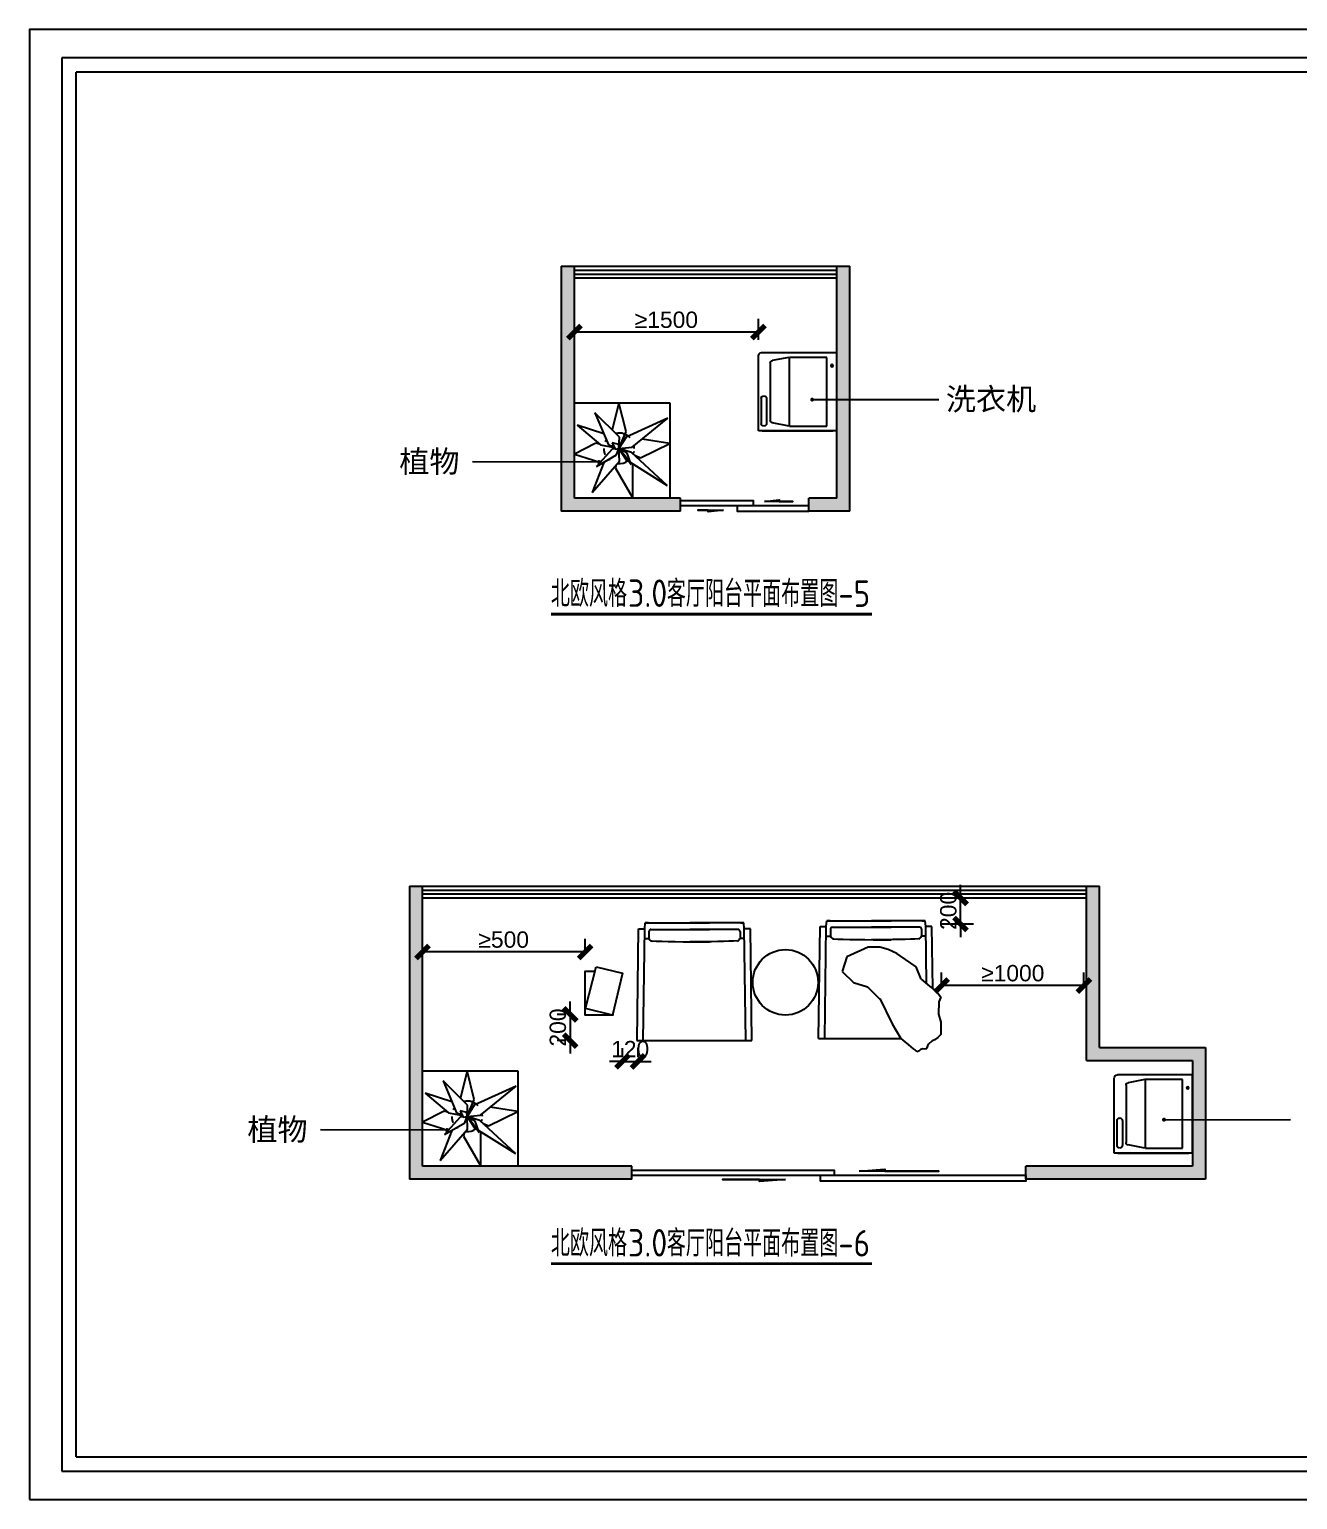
# Model space of a CAD drawing. Extents: x 96704 to 336282, y 34580 to 122302.
# Drawn here: x 171938 to 181644, y 56699 to 67947 of the extents above; entities that cross this region are included whole.
import ezdxf

# ---------------------------------------------------------------- set-up
doc = ezdxf.new("R2010")
doc.units = 0
doc.header["$LTSCALE"] = 1000
doc.header["$MEASUREMENT"] = 0
for name, color, linetype in [('A-WINDOW-门窗', 153, 'Continuous'), ('DIM_SYMB', 3, 'Continuous'), ('FF-PLANTS', 86, 'Continuous'), ('PM-家具', 146, 'Continuous'), ('PUB_DIM', 3, 'Continuous'), ('PUB_TEXT', 7, 'Continuous'), ('WINDOW', 4, 'Continuous'), ('活动家具', 7, 'Continuous')]:
    doc.layers.add(name, color=color, linetype=linetype)
doc.styles.add('_TCH_DIM', font='SIMPLEX', dxfattribs={"bigfont": 'GBCBIG'})
doc.styles.add('ar', font='arial.ttf')
doc.styles.get("Standard").update_dxf_attribs({"font": 'gbenor.shx', "bigfont": 'gbcbig.shx'})
doc.dimstyles.new('1-50', dxfattribs={"dimscale": 50, "dimtxt": 2.5, "dimasz": 2, "dimexe": 2, "dimexo": 2.5, "dimgap": 0.6, "dimtad": 1, "dimdec": 0, "dimrnd": 0.005, "dimzin": 0, "dimdsep": 46, "dimtxsty": 'ar', "dimblk": 'ARCHTICK', "dimcen": 0.125, "dimclrd": 44, "dimclre": 44, "dimclrt": 50, "dimadec": 0, "dimazin": 0, "dimtfac": 1, "dimtdec": 0, "dimtix": 1, "dimtmove": 1, "dimatfit": 3, "dimldrblk": 'DOT', "dimfxl": 1, "dimtvp": 1, "dimtolj": 1, "dimtzin": 0, "dimarcsym": 0})
doc.dimstyles.new('ISO-25', dxfattribs={"dimtxt": 2.5, "dimasz": 2.5, "dimexe": 1.25, "dimexo": 0.625, "dimtad": 1, "dimtxsty": 'Standard', "dimcen": 2.5, "dimadec": 0, "dimazin": 0, "dimtfac": 1, "dimtmove": 0, "dimatfit": 3, "dimfxl": 1, "dimarcsym": 0})
pattern_1 = [(225, (0, 0), (17.6776695, -17.6776695), []), (230, (0, 0), (-71.726018, 6.275213), [7.5, -82.5]), (175, (0, 0), (13.875133, -75.219213), [6, -66]), (280.4514, (-5.98, 0.52), (-57.850938, -68.943954), [6.37402, -70.11421]), (226.1842, (-2e-15, -20), (-106.724105, 16.5519), [11.25, -123.75]), (276.6356, (-8.89, -18.62), (-93.46627, -97.411787), [9.56103, -105.1713]), (171.1842, (-2e-15, -20), (-93.466195, -97.41186), [9, -99]), (201, (-10, -15), (-59.690705, 40.261889), [7.5, -82.5]), (146, (-10, -15), (-24.331533, -72.515005), [6, -66]), (251.4514, (-14.974, -11.645), (-84.022263, -32.25305), [6.37402, -70.11421]), (217.5, (0, 0), (-1.2159855, -33.2893854), [0, -65.2, 0, -67, 0, -66.25]), (187.5, (0, 0), (-26.306954, -39.441171), [0, -38.2, 0, -63.7, 0, -25.25]), (147.5, (22.3, -3e-15), (-53.3822436, 2.255487), [0, -25, 0, -78, 0, -103.5]), (137.5, (32.3, -4e-15), (-58.318617, -10.010498), [0, -32.5, 0, -51.8, 0, -73.5])]

# ---------------------------------------------------------------- blocks, each defined once
blk = doc.blocks.new('阳台图框')
at = {"color": 251}
for p, q in [((25027, 17757), (372, 17757)), ((372, 17757), (372, 493)), ((372, 493), (25027, 493))]:
    blk.add_line(p, q, dxfattribs=at)
for p, q in [((24853, 17583), (546, 17583)), ((546, 667), (546, 17583)), ((546, 667), (24853, 667))]:
    blk.add_line(p, q)
blk.add_lwpolyline([(-25, 145), (25375, 145), (25375, 18105), (-25, 18105)], close=True)
blk = doc.blocks.new('5465473657687')
at = {"linetype": 'Continuous'}
for p, q in [((-145873, -64016), (-145873, -63286)), ((-145873, -63286), (-145143, -63286)), ((-145143, -63286), (-145143, -64016)), ((-145143, -64016), (-145873, -64016))]:
    blk.add_line(p, q, dxfattribs=at)
at = {"layer": 'FF-PLANTS'}
for p, q in [((-145532, -63286), (-145583, -63494)), ((-145477, -63505), (-145532, -63286)), ((-145716, -63363), (-145612, -63607)), ((-145528, -63549), (-145716, -63363)), ((-145157, -63403), (-145477, -63550)), ((-145430, -63625), (-145157, -63403)), ((-145852, -63457), (-145673, -63609)), ((-145648, -63523), (-145852, -63457)), ((-145532, -63635), (-145477, -63505)), ((-145532, -63635), (-145528, -63549)), ((-145477, -63550), (-145532, -63635)), ((-145708, -63596), (-145873, -63679)), ((-145682, -63602), (-145708, -63596)), ((-145585, -63642), (-145705, -63775)), ((-145673, -63609), (-145568, -63628)), ((-145612, -63607), (-145571, -63621)), ((-145585, -63592), (-145562, -63640)), ((-145533, -63605), (-145585, -63592)), ((-145563, -63639), (-145585, -63642)), ((-145562, -63640), (-145532, -63635)), ((-145550, -63685), (-145532, -63635)), ((-145532, -63635), (-145533, -63605)), ((-145532, -63635), (-145430, -63625)), ((-145528, -63733), (-145532, -63635)), ((-145435, -63666), (-145532, -63635)), ((-145532, -63635), (-145476, -63722)), ((-145469, -63672), (-145532, -63635)), ((-145532, -63635), (-145492, -63682)), ((-145367, -63707), (-145143, -63597)), ((-145143, -63597), (-145355, -63564)), ((-145873, -63679), (-145678, -63740)), ((-145738, -63972), (-145528, -63733)), ((-145649, -63742), (-145738, -63972)), ((-145705, -63775), (-145550, -63685)), ((-145555, -63764), (-145559, -63786)), ((-145492, -63682), (-145440, -63759)), ((-145476, -63722), (-145457, -63734)), ((-145440, -63759), (-145469, -63672)), ((-145446, -63740), (-145162, -63919)), ((-145162, -63919), (-145435, -63666)), ((-145426, -64016), (-145427, -63752)), ((-145411, -63688), (-145367, -63707)), ((-145559, -63786), (-145426, -64016))]:
    blk.add_line(p, q, dxfattribs=at)
for start, end in [(42.6311, 102.2758), (180, 205.6973), (145.6051, 155.1511), (338.7019, 349.807), (0, 10.9786), (227.0428, 231.9307), (264.3374, 307.1805)]:
    blk.add_arc((-145532, -63635), 117, start, end, dxfattribs=at)
blk = doc.blocks.new('_ArchTick')
at = {"color": 0, "linetype": 'ByBlock', "const_width": 0.4}
blk.add_lwpolyline([(-0.5, -0.5), (0.5, 0.5)], dxfattribs=at)
blk = doc.blocks.new('*D40')
at = {"layer": 'A-WINDOW-门窗', "color": 3, "lineweight": -2, "transparency": 16777216}
for p, q in [((176109, 65609), (176109, 65732)), ((177517, 65571), (177517, 65732)), ((177517, 65632), (176109, 65632))]:
    blk.add_line(p, q, dxfattribs=at)
at = {"layer": 'Defpoints', "color": 0, "transparency": 16777216}
for p in [(176109, 65632), (176109, 65484), (177517, 65446)]:
    blk.add_point(p, dxfattribs=at)
at = {"layer": 'A-WINDOW-门窗', "color": 3, "lineweight": -2, "transparency": 16777216, "xscale": 100, "yscale": 100, "zscale": 100, "rotation": 180}
blk.add_blockref('_ArchTick', (176109, 65632), dxfattribs=at)
at = {"layer": 'A-WINDOW-门窗', "color": 3, "lineweight": -2, "transparency": 16777216, "xscale": 100, "yscale": 100, "zscale": 100}
blk.add_blockref('_ArchTick', (177517, 65632), dxfattribs=at)
at = {"layer": 'A-WINDOW-门窗', "color": 255, "transparency": 16777216, "insert": (176813, 65725), "char_height": 125, "attachment_point": 5, "style": 'ar'}
blk.add_mtext('\\A1;≥1500', dxfattribs=at)
blk = doc.blocks.new('_Dot')
at = {"color": 0, "linetype": 'ByBlock', "lineweight": -2}
blk.add_line((-0.5, 0), (-1, 0), dxfattribs=at)
at = {"color": 0, "linetype": 'ByBlock', "const_width": 0.5}
blk.add_lwpolyline([(-0.25, 0, 1), (0.25, 0, 1)], format="xyb", close=True, dxfattribs=at)
blk = doc.blocks.new('6567678855')
at = {"linetype": 'Continuous', "ltscale": 15}
for p, q in [((-153530, -66544), (-153519, -65688)), ((-153519, -65688), (-153472, -65688)), ((-153483, -66544), (-153472, -65688)), ((-153472, -65688), (-153468, -65644)), ((-153443, -65644), (-153468, -65644)), ((-153468, -65644), (-152976, -65644)), ((-152714, -65644), (-153126, -65644)), ((-152739, -65644), (-152714, -65644)), ((-152710, -65688), (-152714, -65644)), ((-152663, -65688), (-152710, -65688)), ((-152705, -66125), (-152710, -65688)), ((-152657, -66163), (-152663, -65688)), ((-153474, -65762), (-153440, -65762)), ((-153440, -65709), (-153440, -65762)), ((-153425, -65694), (-152976, -65694)), ((-152757, -65694), (-153126, -65694)), ((-152742, -65709), (-152742, -65762)), ((-152708, -65762), (-152742, -65762)), ((-153151, -65846), (-153314, -65919)), ((-153061, -65846), (-153151, -65846)), ((-152997, -65863), (-153061, -65846)), ((-152932, -65895), (-152997, -65863)), ((-152907, -65912), (-152932, -65895)), ((-152784, -65996), (-152907, -65912)), ((-153314, -65919), (-153349, -66031)), ((-152745, -66091), (-152784, -65996)), ((-153349, -66031), (-153263, -66116)), ((-153263, -66116), (-153155, -66149)), ((-152745, -66091), (-152681, -66145)), ((-153155, -66149), (-153062, -66244)), ((-153061, -66240), (-152967, -66433)), ((-152681, -66145), (-152638, -66177)), ((-152638, -66177), (-152624, -66191)), ((-152624, -66191), (-152596, -66228)), ((-152596, -66228), (-152610, -66263)), ((-152610, -66263), (-152614, -66358)), ((-152614, -66358), (-152596, -66419)), ((-152967, -66433), (-152900, -66544)), ((-152596, -66419), (-152596, -66479)), ((-153531, -66544), (-152900, -66544)), ((-152900, -66544), (-152870, -66571)), ((-152870, -66571), (-152843, -66592)), ((-152690, -66589), (-152658, -66560)), ((-152658, -66560), (-152637, -66551)), ((-152618, -66536), (-152637, -66551)), ((-152596, -66513), (-152618, -66536)), ((-152596, -66479), (-152596, -66513)), ((-152843, -66592), (-152825, -66609)), ((-152825, -66609), (-152807, -66623)), ((-152807, -66623), (-152792, -66633)), ((-152792, -66633), (-152786, -66639)), ((-152786, -66639), (-152778, -66644)), ((-152778, -66644), (-152757, -66636)), ((-152757, -66636), (-152747, -66626)), ((-152747, -66626), (-152732, -66620)), ((-152732, -66620), (-152718, -66623)), ((-152718, -66623), (-152702, -66622)), ((-152702, -66622), (-152690, -66589))]:
    blk.add_line(p, q, dxfattribs=at)
for centre, radius, start, end in [((-153425, -65709), 15, 90, 180), ((-153413, -65755), 27.5, 195.4224, 260.8747), ((-152769, -65755), 27.5, 279.1253, 344.5776), ((-152757, -65709), 15, 0, 90)]:
    blk.add_arc(centre, radius, start, end, dxfattribs=at)
blk.add_ellipse((-152977, -65777), major_axis=(-487, 0), ratio=0.025641, start_param=0.439784, end_param=1.572194, dxfattribs=at)
at = {"linetype": 'Continuous', "ltscale": 15, "extrusion": (0, 0, -1)}
blk.add_ellipse((-153126, -65777), major_axis=(399, 0), ratio=0.031305, start_param=0.439579, end_param=1.571989, dxfattribs=at)
blk = doc.blocks.new('8768769898')
at = {"linetype": 'Continuous'}
blk.add_lwpolyline([(-148549, -66331), (-148348, -66379), (-148424, -66701), (-148630, -66649)], close=True, dxfattribs=at)
blk.add_lwpolyline([(-148422, -66690), (-148422, -66701), (-148634, -66701), (-148634, -66365), (-148558, -66365)], dxfattribs=at)
blk = doc.blocks.new('6756847687658')
at = {"linetype": 'Continuous', "ltscale": 15}
for p, q in [((-153307, -65931), (-153303, -65887)), ((-153278, -65887), (-153303, -65887)), ((-153303, -65887), (-152811, -65887)), ((-152549, -65887), (-152961, -65887)), ((-152574, -65887), (-152549, -65887)), ((-152545, -65931), (-152549, -65887)), ((-153365, -66787), (-153354, -65931)), ((-153354, -65931), (-153307, -65931)), ((-153318, -66787), (-153307, -65931)), ((-153309, -66005), (-153275, -66005)), ((-153275, -65952), (-153275, -66005)), ((-153260, -65937), (-152811, -65937)), ((-152592, -65937), (-152961, -65937)), ((-152577, -65952), (-152577, -66005)), ((-152543, -66005), (-152577, -66005)), ((-152498, -65931), (-152545, -65931)), ((-152534, -66787), (-152545, -65931)), ((-152487, -66787), (-152498, -65931)), ((-153366, -66787), (-152487, -66787))]:
    blk.add_line(p, q, dxfattribs=at)
for centre, radius, start, end in [((-153260, -65952), 15, 90, 180), ((-153248, -65998), 27.5, 195.4224, 260.8747), ((-152604, -65998), 27.5, 279.1253, 344.5776), ((-152592, -65952), 15, 0, 90)]:
    blk.add_arc(centre, radius, start, end, dxfattribs=at)
blk.add_ellipse((-152812, -66019), major_axis=(-487, 0), ratio=0.025641, start_param=0.439784, end_param=1.572194, dxfattribs=at)
at = {"linetype": 'Continuous', "ltscale": 15, "extrusion": (0, 0, -1)}
blk.add_ellipse((-152961, -66019), major_axis=(399, 0), ratio=0.031305, start_param=0.439579, end_param=1.571989, dxfattribs=at)
blk = doc.blocks.new('*D41')
at = {"layer": 'A-WINDOW-门窗', "color": 3, "lineweight": -2, "transparency": 16777216}
for p, q in [((176040, 60411), (175977, 60411)), ((176077, 60411), (176077, 60511)), ((176077, 60411), (176077, 60211)), ((176040, 60211), (175977, 60211)), ((176077, 60211), (176077, 60111))]:
    blk.add_line(p, q, dxfattribs=at)
at = {"layer": 'Defpoints', "color": 0, "transparency": 16777216}
for p in [(176165, 60411), (176077, 60211), (176165, 60211)]:
    blk.add_point(p, dxfattribs=at)
at = {"layer": 'A-WINDOW-门窗', "color": 3, "lineweight": -2, "transparency": 16777216, "xscale": 100, "yscale": 100, "zscale": 100}
for p, rotation in [((176077, 60411), 270), ((176077, 60211), 90)]:
    blk.add_blockref('_ArchTick', p, dxfattribs=dict(at, rotation=rotation))
at = {"layer": 'A-WINDOW-门窗', "color": 255, "transparency": 16777216, "insert": (175983, 60311), "char_height": 125, "attachment_point": 5, "rotation": 90, "style": 'ar'}
blk.add_mtext('\\A1;200', dxfattribs=at)
blk = doc.blocks.new('*D42')
at = {"layer": 'A-WINDOW-门窗', "color": 3, "lineweight": -2, "transparency": 16777216}
for p, q in [((178920, 61303), (179164, 61303)), ((179064, 61303), (179064, 61403)), ((179064, 61103), (179064, 61303)), ((178920, 61103), (179164, 61103)), ((179064, 61103), (179064, 61003))]:
    blk.add_line(p, q, dxfattribs=at)
at = {"layer": 'Defpoints', "color": 0, "transparency": 16777216}
for p in [(178795, 61303), (179064, 61303), (178795, 61103)]:
    blk.add_point(p, dxfattribs=at)
at = {"layer": 'A-WINDOW-门窗', "color": 3, "lineweight": -2, "transparency": 16777216, "xscale": 100, "yscale": 100, "zscale": 100}
for p, rotation in [((179064, 61303), 270), ((179064, 61103), 90)]:
    blk.add_blockref('_ArchTick', p, dxfattribs=dict(at, rotation=rotation))
at = {"layer": 'A-WINDOW-门窗', "color": 255, "transparency": 16777216, "insert": (178971, 61203), "char_height": 125, "attachment_point": 5, "rotation": 90, "style": 'ar'}
blk.add_mtext('\\A1;200', dxfattribs=at)
blk = doc.blocks.new('*D43')
at = {"layer": 'A-WINDOW-门窗', "color": 3, "lineweight": -2, "transparency": 16777216}
for p, q in [((176477, 60086), (176477, 60152)), ((176596, 60085), (176596, 60152)), ((176477, 60052), (176377, 60052)), ((176477, 60052), (176596, 60052)), ((176596, 60052), (176696, 60052))]:
    blk.add_line(p, q, dxfattribs=at)
at = {"layer": 'Defpoints', "color": 0, "transparency": 16777216}
for p in [(176477, 59961), (176596, 60052), (176596, 59960)]:
    blk.add_point(p, dxfattribs=at)
at = {"layer": 'A-WINDOW-门窗', "color": 3, "lineweight": -2, "transparency": 16777216, "xscale": 100, "yscale": 100, "zscale": 100}
blk.add_blockref('_ArchTick', (176477, 60052), dxfattribs=at)
at = {"layer": 'A-WINDOW-门窗', "color": 3, "lineweight": -2, "transparency": 16777216, "xscale": 100, "yscale": 100, "zscale": 100, "rotation": 180}
blk.add_blockref('_ArchTick', (176596, 60052), dxfattribs=at)
at = {"layer": 'A-WINDOW-门窗', "color": 255, "transparency": 16777216, "insert": (176536, 60145), "char_height": 125, "attachment_point": 5, "style": 'ar'}
blk.add_mtext('\\A1;120', dxfattribs=at)
blk = doc.blocks.new('*D62')
at = {"layer": 'A-WINDOW-门窗', "color": 3, "lineweight": -2, "transparency": 16777216}
for p, q in [((174946, 60866), (174946, 60989)), ((176191, 60866), (176191, 60989)), ((176191, 60889), (174946, 60889))]:
    blk.add_line(p, q, dxfattribs=at)
at = {"layer": 'Defpoints', "color": 0, "transparency": 16777216}
for p in [(174946, 60889), (174946, 60741), (176191, 60741)]:
    blk.add_point(p, dxfattribs=at)
at = {"layer": 'A-WINDOW-门窗', "color": 3, "lineweight": -2, "transparency": 16777216, "xscale": 100, "yscale": 100, "zscale": 100, "rotation": 180}
blk.add_blockref('_ArchTick', (174946, 60889), dxfattribs=at)
at = {"layer": 'A-WINDOW-门窗', "color": 3, "lineweight": -2, "transparency": 16777216, "xscale": 100, "yscale": 100, "zscale": 100}
blk.add_blockref('_ArchTick', (176191, 60889), dxfattribs=at)
at = {"layer": 'A-WINDOW-门窗', "color": 255, "transparency": 16777216, "insert": (175568, 60983), "char_height": 125, "attachment_point": 5, "style": 'ar'}
blk.add_mtext('\\A1;≥500', dxfattribs=at)
blk = doc.blocks.new('*D44')
at = {"layer": 'A-WINDOW-门窗', "color": 3, "lineweight": -2, "transparency": 16777216}
for p, q in [((178919, 60634), (178919, 60732)), ((180008, 60632), (178919, 60632)), ((180008, 60610), (180008, 60732))]:
    blk.add_line(p, q, dxfattribs=at)
at = {"layer": 'Defpoints', "color": 0, "transparency": 16777216}
for p in [(178919, 60632), (178919, 60509), (180008, 60485)]:
    blk.add_point(p, dxfattribs=at)
at = {"layer": 'A-WINDOW-门窗', "color": 3, "lineweight": -2, "transparency": 16777216, "xscale": 100, "yscale": 100, "zscale": 100, "rotation": 180}
blk.add_blockref('_ArchTick', (178919, 60632), dxfattribs=at)
at = {"layer": 'A-WINDOW-门窗', "color": 3, "lineweight": -2, "transparency": 16777216, "xscale": 100, "yscale": 100, "zscale": 100}
blk.add_blockref('_ArchTick', (180008, 60632), dxfattribs=at)
at = {"layer": 'A-WINDOW-门窗', "color": 255, "transparency": 16777216, "insert": (179464, 60726), "char_height": 125, "attachment_point": 5, "style": 'ar'}
blk.add_mtext('\\A1;≥1000', dxfattribs=at)
blk = doc.blocks.new('76867978978698')
at = {"linetype": 'Continuous'}
for p, q in [((-92999, -47459), (-92424, -47459)), ((-92424, -48059), (-92424, -47459)), ((-92424, -48059), (-93024, -48059))]:
    blk.add_line(p, q, dxfattribs=at)
for p, q in [((-93024, -48059), (-93024, -47488)), ((-92933, -47540), (-92933, -47978)), ((-92790, -47497), (-92917, -47521)), ((-92787, -47496), (-92787, -48022)), ((-92500, -47496), (-92786, -47496)), ((-92500, -48022), (-92500, -47496)), ((-92983, -47791), (-92981, -47791)), ((-93002, -47810), (-93002, -48002)), ((-92961, -47810), (-92961, -48002)), ((-92789, -48022), (-92917, -47997)), ((-92785, -48022), (-92500, -48022)), ((-92995, -48059), (-92453, -48059))]:
    blk.add_line(p, q)
at = {"extrusion": (0, 0, -1)}
for centre, major_axis, start_param, end_param in [((-92994, -47488), (-20.7, 20.7), 5.497787, 6.898523), ((-92913, -47540), (13.8, 13.8), 3.926991, 5.310051), ((-92461, -47560), (-5.87, 5.87), 1.570796326794896, 7.853981633974483), ((-92982, -47810), (13.8, 13.8), 3.926991, 5.497787), ((-92981, -47810), (13.8, 13.8), -0.785398, 0.785398), ((-92982, -48002), (-13.8, 13.8), 3.926991, 5.497787), ((-92981, -48002), (13.8, 13.8), 0.785398, 2.356195), ((-92913, -47978), (-13.8, 13.8), 4.117675, 5.497787), ((-92913, -47978), (-13.8, 13.8), 4.117675, 5.497787)]:
    blk.add_ellipse(centre, major_axis=major_axis, ratio=1, start_param=start_param, end_param=end_param, dxfattribs=at)

msp = doc.modelspace()

# ---------------------------------------------------------------- hatches: boundary and pattern name
at = {"layer": '活动家具'}
h = msp.add_hatch(dxfattribs=at)
h.set_pattern_fill('钢筋混凝土', color=251, scale=10, angle=180)
h.set_pattern_definition(pattern_1)
h.paths.add_polyline_path([(176108.9, 65091.1), (176108.9, 66135.8), (176008.9, 66135.8), (176008.9, 64261.1), (176921.1, 64261.1), (176921.1, 64361.1), (176108.9, 64361.1)])
h.paths.add_polyline_path([(178217, 66135.8), (178117, 66135.8), (178117, 64361.1), (177903.2, 64361.1), (177903.2, 64261.1), (178217, 64261.1)])
h = msp.add_hatch(dxfattribs=at)
h.set_pattern_fill('钢筋混凝土', color=251, scale=10, angle=180)
h.set_pattern_definition(pattern_1)
h.paths.add_polyline_path([(174946.3, 59980.4), (174946.3, 61392.9), (174846.3, 61392.9), (174846.3, 59150.4), (176547.8, 59150.4), (176547.8, 59250.4), (174946.3, 59250.4)])
h.paths.add_polyline_path([(180939.7, 60157.6), (180127.8, 60157.6), (180127.8, 61392.9), (180027.8, 61392.9), (180027.8, 60057.6), (180839.7, 60057.6), (180839.7, 59950), (180839.7, 59950), (180839.7, 59350), (180839.7, 59250.4), (179564.9, 59250.4), (179564.9, 59179.9), (179565.3, 59179.9), (179565.3, 59150.4), (180939.7, 59150.4)])

# ---------------------------------------------------------------- linework, layer by layer
at = {"linetype": 'Continuous'}
for p, q in [((176008.9, 66135.8), (176008.9, 64261.1)), ((176008.9, 66135.8), (176108.9, 66135.8)), ((176108.9, 64361.1), (176108.9, 66135.8)), ((178117, 64361.1), (178117, 66135.8)), ((178117, 66135.8), (178217, 66135.8)), ((178217, 64261.1), (178217, 66135.8)), ((176921.1, 64361.1), (176108.9, 64361.1)), ((176921.1, 64261.1), (176921.1, 64361.1)), ((178117, 64361.1), (177903.2, 64361.1)), ((177903.2, 64261.1), (177903.2, 64361.1)), ((176921.1, 64261.1), (176008.9, 64261.1)), ((178217, 64261.1), (177903.2, 64261.1)), ((174846.3, 61392.9), (174846.3, 59150.4)), ((174846.3, 61392.9), (174946.3, 61392.9)), ((174946.3, 59250.4), (174946.3, 61392.9)), ((180027.8, 60057.6), (180027.8, 61392.9)), ((180027.8, 61392.9), (180127.8, 61392.9)), ((180027.8, 60770.4), (180027.8, 61302.9)), ((180127.8, 60157.6), (180127.8, 61392.9)), ((180127.8, 60157.6), (180939.7, 60157.6)), ((180939.7, 60157.6), (180939.7, 59150.4)), ((180027.8, 60057.6), (180839.7, 60057.6)), ((180839.7, 60057.6), (180839.7, 59250.4)), ((176547.8, 59250.4), (174946.3, 59250.4)), ((176547.8, 59150.4), (176547.8, 59250.4)), ((180839.7, 59250.4), (179564.9, 59250.4)), ((179564.9, 59150.4), (179564.9, 59250.4)), ((176547.8, 59150.4), (174846.3, 59150.4)), ((180939.7, 59150.4), (179564.9, 59150.4))]:
    msp.add_line(p, q, dxfattribs=at)
at = {"layer": 'A-WINDOW-门窗', "color": 9}
msp.add_line((180027.6, 60799.7), (180027.6, 61292.9), dxfattribs=at)
at = {"layer": 'DIM_SYMB', "const_width": 21}
for points in [[(175929, 63473.6), (178386.1, 63473.6)], [(175929, 58503.5), (178386.1, 58503.5)]]:
    msp.add_lwpolyline(points, dxfattribs=at)
at = {"layer": 'PM-家具'}
for p, q in [((177541.5, 65475.1), (178117, 65475.1)), ((177517, 64875.1), (177517.2, 65446.2)), ((177608, 65394.4), (177608, 64956)), ((177750.6, 65437.7), (177623.8, 65413.5)), ((177753.5, 65438), (177753.5, 64912.2)), ((178040.7, 65438), (177754.3, 65438)), ((178040.7, 64912.2), (178040.7, 65438)), ((177558.2, 65143.7), (177559.8, 65143.7)), ((177538.6, 65124.2), (177538.6, 64932)), ((177579.5, 65124.2), (177579.5, 64932)), ((177751.7, 64912.5), (177623.8, 64936.9)), ((177755.3, 64912.2), (178040.7, 64912.2)), ((178117, 64875.1), (177517, 64875.1)), ((177546.1, 64875.1), (178087.9, 64875.1))]:
    msp.add_line(p, q, dxfattribs=at)
msp.add_circle((177724.1, 60656.6), 250, dxfattribs=at)
at = {"layer": 'PM-家具', "extrusion": (0, 0, -1)}
for centre, major_axis, start_param, end_param in [((177546.5, 65446.2), (-20.7, 20.7), 5.4977873, 6.8985234), ((177627.9, 65394.4), (13.8, 13.8), 3.9269909, 5.3100507), ((178080, 65374.3), (-5.87, 5.87), 1.5707963, 7.8539816), ((177558.5, 65124.3), (13.8, 13.8), 3.9269909, 5.4977872), ((177560.2, 65124.3), (13.8, 13.8), -0.785398, 0.7853983), ((177558.5, 64932.1), (-13.8, 13.8), 3.9269909, 5.4977871), ((177560.2, 64932.1), (13.8, 13.8), 0.7853983, 2.3561945), ((177627.9, 64956.1), (-13.8, 13.8), 4.1176752, 5.4977872), ((177627.9, 64956.1), (-13.8, 13.8), 4.1176752, 5.4977872)]:
    msp.add_ellipse(centre, major_axis=major_axis, ratio=1, start_param=start_param, end_param=end_param, dxfattribs=at)
at = {"layer": 'WINDOW'}
for p, q in [((176108.9, 66135.8), (178117, 66135.8)), ((176108.9, 66105.8), (178117, 66105.8)), ((176108.9, 66075.8), (178117, 66075.8)), ((176108.9, 66045.8), (178117, 66045.8)), ((174946.3, 61392.9), (180027.8, 61392.9)), ((174946.3, 61362.9), (180027.8, 61362.9)), ((174946.3, 61332.9), (180027.8, 61332.9)), ((174946.3, 61302.9), (180027.8, 61302.9))]:
    msp.add_line(p, q, dxfattribs=at)
for points in [[(176921.1, 64343), (177476.5, 64343), (177476.5, 64302), (176921.1, 64302)], [(177903.2, 64302), (177354.3, 64302), (177354.3, 64261.1), (177903.2, 64261.1)], [(176547.8, 59220.8), (178096.6, 59220.8), (178096.6, 59179.9), (176547.8, 59179.9)], [(179565.3, 59179.9), (177990.6, 59179.9), (177990.6, 59138.9), (179565.3, 59138.9)]]:
    msp.add_lwpolyline(points, close=True, dxfattribs=at)
for points in [[(177563.4, 64334.4), (177676.2, 64348.8), (177676.2, 64334.4), (177780.6, 64334.4), (177563.4, 64334.4)], [(177249.7, 64269.7), (177132.1, 64255.3), (177132.1, 64269.7), (177054.6, 64269.7), (177249.7, 64269.7)], [(178287.7, 59212.2), (178484.3, 59226.7), (178484.3, 59212.2), (178897.6, 59212.2), (178287.7, 59212.2)], [(177723.5, 59147.6), (177526.9, 59133.1), (177526.9, 59147.6), (177243.5, 59147.6), (177723.5, 59147.6)]]:
    msp.add_lwpolyline(points, dxfattribs=at)

# ---------------------------------------------------------------- block references
at = {"xscale": 0.6263055771723246, "yscale": 0.6263055771723246, "zscale": 0.6263055771723246}
msp.add_blockref('阳台图框', (171953.9, 56608.1), dxfattribs=at)
at = {"layer": 'PM-家具'}
for name, p in [('5465473657687', (321982.3, 128377)), ('6756847687658', (329953.9, 126998)), ('6567678855', (331508.4, 126771.7)), ('8768769898', (324824.8, 127106.4)), ('5465473657687', (320819.7, 123266.3)), ('76867978978698', (273263.5, 107409.3))]:
    msp.add_blockref(name, p, dxfattribs=at)

# ---------------------------------------------------------------- texts
at = {"layer": 'DIM_SYMB', "color": 7, "char_height": 168.794, "width": 2249.346, "style": '_TCH_DIM'}
for s, insert, attachment_point in [('{\\fMicrosoft YaHei|b0|i0|c134|p34;洗衣机}', (178952.3, 65203.5, 0), 1), ('{\\fMicrosoft YaHei|b0|i0|c134|p34;植物}', (175229.7, 64726, 0), 3), ('{\\fMicrosoft YaHei|b0|i0|c134|p34;植物}', (174067, 59615.2, 0), 3)]:
    msp.add_mtext(s, dxfattribs=dict(at, insert=insert, attachment_point=attachment_point))
at = {"layer": 'PUB_TEXT'}
for s, height, p in [('北欧风格', 202.55, (175929, 63529)), ('3.0', 210, (176518.8, 63529)), ('客厅阳台平面布置图-5', 202.553, (176816.3, 63529)), ('北欧风格', 202.55, (175929, 58558.9)), ('3.0', 210, (176518.8, 58558.9)), ('客厅阳台平面布置图-6', 202.553, (176816.3, 58558.9))]:
    msp.add_text(s, height=height, dxfattribs=at).set_placement(p)

# ---------------------------------------------------------------- dimensions: what is measured, and where the dimension line sits
at = {"layer": 'A-WINDOW-门窗', "color": 9}
for base, p1, p2, text, picture, middle in [((176108.9, 65631.7), (177517.2, 65446.2), (176108.9, 65484.2), '≥1500', '*D40', (176813, 65725.5)), ((174946.3, 60888.7), (176190.6, 60741.2), (174946.3, 60741.2), '≥500', '*D62', (175568.4, 60982.6)), ((178919.3, 60632.4), (180008.3, 60484.9), (178919.3, 60508.7), '≥1000', '*D44', (179463.8, 60726.2)), ((176595.7, 60051.6), (176476.9, 59961.4), (176595.7, 59959.9), '120', '*D43', (176536.3, 60145.4))]:
    dim = msp.add_linear_dim(base=base, p1=p1, p2=p2, text=text, dimstyle='1-50', override={"dimclrd": 3, "dimclre": 3, "dimclrt": 255}, dxfattribs=at)
    dim.commit()
    dim.dimension.update_dxf_attribs({"geometry": picture, "text_midpoint": middle})
for base, p1, p2, picture, middle in [((179064.3, 61302.9), (178794.8, 61103.1), (178794.8, 61302.9), '*D42', (178970.5, 61203)), ((176076.9, 60211.1), (176165.3, 60411.3), (176165.3, 60211.1), '*D41', (175983.1, 60311.2))]:
    dim = msp.add_linear_dim(base=base, p1=p1, p2=p2, angle=90, dimstyle='1-50', override={"dimclrd": 3, "dimclre": 3, "dimclrt": 255}, dxfattribs=at)
    dim.commit()
    dim.dimension.update_dxf_attribs({"geometry": picture, "text_midpoint": middle})

# ---------------------------------------------------------------- leaders
at = {"layer": 'PUB_DIM'}
for points in [[(177928.7, 65114.9, 0), (178897.8, 65117, 0)], [(176297.3, 64637.4, 0), (175328.1, 64639.5, 0)], [(180621, 59605.9, 0), (181590.1, 59608, 0)], [(175134.7, 59526.7, 0), (174165.5, 59528.7, 0)]]:
    msp.add_leader(points, dimstyle='ISO-25', override={"dimscale": 0, "dimasz": 120, "dimtad": 0, "dimldrblk": 'DotSmall', "dimfxl": 100, "dimfxlon": 1, "dimarcsym": 1}, dxfattribs=at)

doc.saveas('drawing.dxf')
